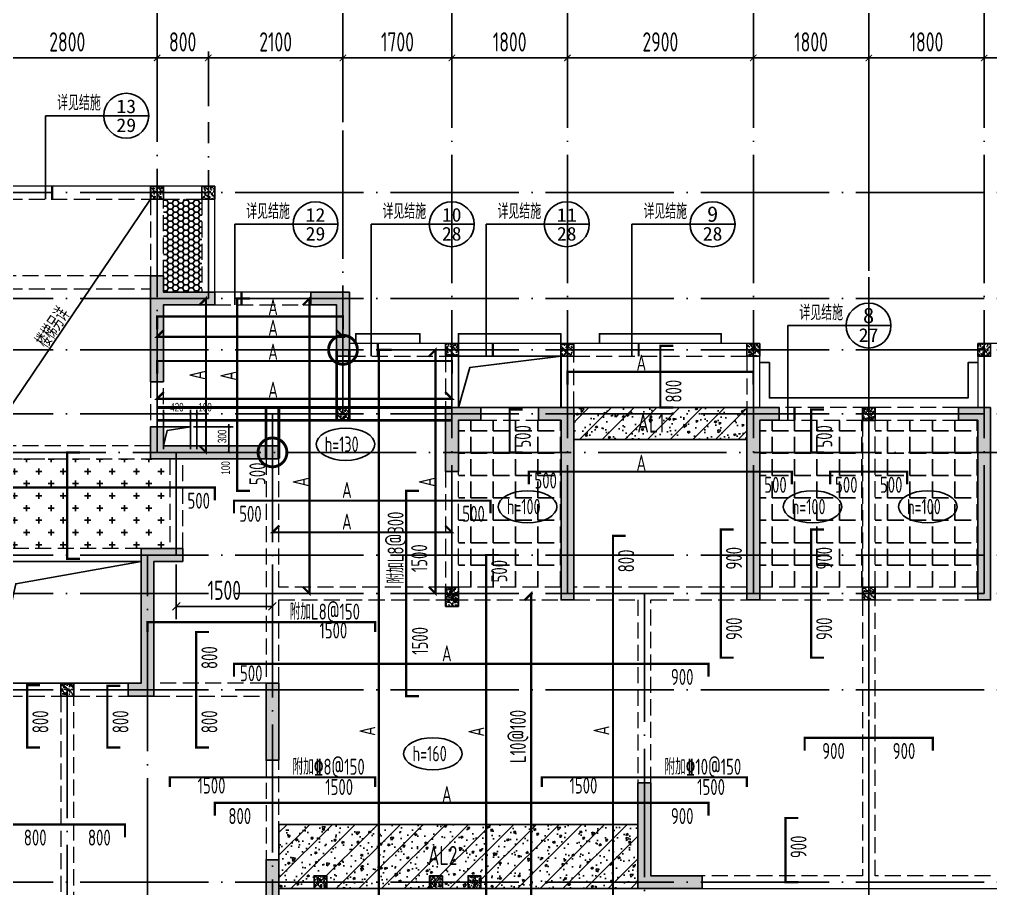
# Model space of a CAD drawing. Extents: x -1058961 to 23600, y -449123 to 2751847.
# Drawn here: x -319653 to -304506, y -116330 to -102780 of the extents above; entities that cross this region are included whole.
import ezdxf
from ezdxf.enums import TextEntityAlignment as Align

# ---------------------------------------------------------------- set-up
doc = ezdxf.new("R2010")
doc.units = 0
doc.header["$LTSCALE"] = 1000
for name, pattern in [('CENTER', [8, 5, -1, 1, -1]), ('DASH', [0.35, 0.25, -0.1]), ('DOTE', [2.42, 2, -0.2, 0.02, -0.2])]:
    doc.linetypes.add(name, pattern=pattern)
doc.layers.get('0').update_dxf_attribs({"linetype": 'CONTINUOUS'})
doc.layers.get('DEFPOINTS').update_dxf_attribs({"linetype": 'CONTINUOUS'})
doc.layers.add('+公共字体', color=7, linetype='CONTINUOUS', lineweight=20)
for name, color, linetype in [('A-AXIS', 1, 'CONTINUOUS'), ('A-DOTE', 10, 'DOTE'), ('BEAM', 4, 'DASH'), ('DIM_IDEN', 67, 'CONTINUOUS'), ('PUB_TEXT', 2, 'CONTINUOUS'), ('ROOF', 183, 'CONTINUOUS'), ('S-B板填充', 251, 'CONTINUOUS'), ('S-B板标注', 3, 'CONTINUOUS'), ('S-B板配筋', 6, 'CONTINUOUS'), ('S-B板配筋号', 7, 'CONTINUOUS'), ('S-C承台编号', 6, 'CONTINUOUS'), ('S-D洞口', 4, 'CONTINUOUS'), ('S-D洞口标注', 3, 'CONTINUOUS'), ('S-L主梁线', 4, 'DASH'), ('S-Q墙填充', 252, 'CONTINUOUS'), ('S-Q墙实线', 6, 'CONTINUOUS'), ('S-Q墙标注', 3, 'CONTINUOUS'), ('S-Y一般标注', 3, 'CONTINUOUS'), ('S-板正筋', 2, 'CONTINUOUS'), ('S-构造柱', 212, 'CONTINUOUS'), ('TEXT', 2, 'CONTINUOUS'), ('THIN', 7, 'CONTINUOUS'), ('水平筋标注', 7, 'CONTINUOUS'), ('看线', 251, 'CONTINUOUS')]:
    doc.layers.add(name, color=color, linetype=linetype)
doc.layers.add('配箍校核', color=34, linetype='CONTINUOUS', plot=False)
doc.styles.add('_TCH_AXIS', font='COMPLEX', dxfattribs={"bigfont": 'GBCBIG'})
doc.styles.add('_TCH_LABEL', font='simhei.ttf')
doc.styles.add('TSSD_DIMENSION', font='Tssdeng.shx', dxfattribs={"width": 0.7, "bigfont": 'tssdchn.shx'})
doc.styles.add('TSSD_REIN', font='tssdeng.shx', dxfattribs={"width": 0.7, "height": 300, "bigfont": 'tssdchn.shx'})
doc.styles.add('结构文字', font='zstxt.shx', dxfattribs={"width": 0.7, "bigfont": 'zshz.shx'})
doc.dimstyles.new('STRUCK', dxfattribs={"dimtxt": 400, "dimasz": 121, "dimexe": 200, "dimexo": 150, "dimgap": 115, "dimtad": 1, "dimdec": 0, "dimdsep": 46, "dimtxsty": '结构文字', "dimblk": 'ARCHTICK', "dimcen": 400, "dimclrd": 3, "dimclre": 3, "dimclrt": 7, "dimadec": 0, "dimazin": 0, "dimtfac": 1, "dimtdec": 0, "dimtix": 1, "dimtmove": 2, "dimatfit": 3, "dimldrblk": '_DIMX', "dimfxl": 0, "dimtolj": 1, "dimtzin": 0, "dimarcsym": 0})
doc.dimstyles.new('STRUCK30', dxfattribs={"dimscale": 0.33333, "dimtxt": 400, "dimasz": 121, "dimexe": 200, "dimexo": 150, "dimgap": 115, "dimtad": 1, "dimdec": 0, "dimdsep": 46, "dimtxsty": '结构文字', "dimblk": 'ARCHTICK', "dimcen": 400, "dimclrd": 3, "dimclre": 3, "dimclrt": 7, "dimadec": 0, "dimazin": 0, "dimtfac": 1, "dimtdec": 0, "dimtix": 1, "dimtmove": 2, "dimatfit": 3, "dimldrblk": '_DIMX', "dimfxl": 0, "dimtolj": 1, "dimtzin": 0, "dimarcsym": 0})
doc.dimstyles.new('TSSD_100_100', dxfattribs={"dimtxt": 300, "dimasz": 100, "dimexe": 100, "dimexo": 250, "dimgap": 100, "dimtad": 1, "dimdec": 0, "dimzin": 0, "dimdsep": 46, "dimtxsty": 'TSSD_DIMENSION', "dimblk": 'ARCHTICK', "dimcen": 0, "dimdle": 100, "dimclrt": 7, "dimadec": 0, "dimazin": 0, "dimtfac": 1, "dimtdec": 0, "dimtix": 1, "dimtmove": 2, "dimatfit": 3, "dimldrblk": 'ARCHTICK', "dimfxl": 0, "dimtolj": 1, "dimtzin": 0, "dimarcsym": 0})

# ---------------------------------------------------------------- blocks, each defined once
blk = doc.blocks.new('_ArchTick')
at = {"color": 0, "linetype": 'ByBlock', "const_width": 0.15}
blk.add_lwpolyline([(-0.5, -0.5), (0.5, 0.5)], dxfattribs=at)
blk = doc.blocks.new('*D1067')
at = {"layer": 'DEFPOINTS', "color": 0}
for p in [(18500, 19250), (15700, 18250), (18500, 18250)]:
    blk.add_point(p, dxfattribs=at)
at = {"layer": 'S-Y一般标注', "color": 0, "lineweight": -2}
for p, q in [((15600, 19250), (18600, 19250)), ((15700, 18500), (15700, 19350)), ((18500, 18500), (18500, 19350))]:
    blk.add_line(p, q, dxfattribs=at)
at = {"layer": 'S-Y一般标注', "color": 0, "lineweight": -2, "xscale": 100, "yscale": 100, "zscale": 100, "rotation": 180}
blk.add_blockref('_ArchTick', (15700, 19250), dxfattribs=at)
at = {"layer": 'S-Y一般标注', "color": 0, "lineweight": -2, "xscale": 100, "yscale": 100, "zscale": 100}
blk.add_blockref('_ArchTick', (18500, 19250), dxfattribs=at)
at = {"layer": 'S-Y一般标注', "color": 7, "insert": (17100, 19500), "char_height": 300, "attachment_point": 5, "style": 'TSSD_DIMENSION'}
blk.add_mtext('\\A1;2800', dxfattribs=at)
blk = doc.blocks.new('*D1068')
at = {"layer": 'DEFPOINTS', "color": 0}
for p in [(19300, 19250), (18500, 18250), (19300, 18250)]:
    blk.add_point(p, dxfattribs=at)
at = {"layer": 'S-Y一般标注', "color": 0, "lineweight": -2}
for p, q in [((18400, 19250), (19400, 19250)), ((18500, 18500), (18500, 19350)), ((19300, 18500), (19300, 19350))]:
    blk.add_line(p, q, dxfattribs=at)
at = {"layer": 'S-Y一般标注', "color": 0, "lineweight": -2, "xscale": 100, "yscale": 100, "zscale": 100, "rotation": 180}
blk.add_blockref('_ArchTick', (18500, 19250), dxfattribs=at)
at = {"layer": 'S-Y一般标注', "color": 0, "lineweight": -2, "xscale": 100, "yscale": 100, "zscale": 100}
blk.add_blockref('_ArchTick', (19300, 19250), dxfattribs=at)
at = {"layer": 'S-Y一般标注', "color": 7, "insert": (18900, 19500), "char_height": 300, "attachment_point": 5, "style": 'TSSD_DIMENSION'}
blk.add_mtext('\\A1;800', dxfattribs=at)
blk = doc.blocks.new('*D1069')
at = {"layer": 'DEFPOINTS', "color": 0}
for p in [(23100, 19250), (21400, 18250), (23100, 18250)]:
    blk.add_point(p, dxfattribs=at)
at = {"layer": 'S-Y一般标注', "color": 0, "lineweight": -2}
for p, q in [((21300, 19250), (23200, 19250)), ((21400, 18500), (21400, 19350)), ((23100, 18500), (23100, 19350))]:
    blk.add_line(p, q, dxfattribs=at)
at = {"layer": 'S-Y一般标注', "color": 0, "lineweight": -2, "xscale": 100, "yscale": 100, "zscale": 100, "rotation": 180}
blk.add_blockref('_ArchTick', (21400, 19250), dxfattribs=at)
at = {"layer": 'S-Y一般标注', "color": 0, "lineweight": -2, "xscale": 100, "yscale": 100, "zscale": 100}
blk.add_blockref('_ArchTick', (23100, 19250), dxfattribs=at)
at = {"layer": 'S-Y一般标注', "color": 7, "insert": (22250, 19500), "char_height": 300, "attachment_point": 5, "style": 'TSSD_DIMENSION'}
blk.add_mtext('\\A1;1700', dxfattribs=at)
blk = doc.blocks.new('*D1070')
at = {"layer": 'DEFPOINTS', "color": 0}
for p in [(24900, 19250), (23100, 18250), (24900, 18250)]:
    blk.add_point(p, dxfattribs=at)
at = {"layer": 'S-Y一般标注', "color": 0, "lineweight": -2}
for p, q in [((23000, 19250), (25000, 19250)), ((23100, 18500), (23100, 19350)), ((24900, 18500), (24900, 19350))]:
    blk.add_line(p, q, dxfattribs=at)
at = {"layer": 'S-Y一般标注', "color": 0, "lineweight": -2, "xscale": 100, "yscale": 100, "zscale": 100, "rotation": 180}
blk.add_blockref('_ArchTick', (23100, 19250), dxfattribs=at)
at = {"layer": 'S-Y一般标注', "color": 0, "lineweight": -2, "xscale": 100, "yscale": 100, "zscale": 100}
blk.add_blockref('_ArchTick', (24900, 19250), dxfattribs=at)
at = {"layer": 'S-Y一般标注', "color": 7, "insert": (24000, 19500), "char_height": 300, "attachment_point": 5, "style": 'TSSD_DIMENSION'}
blk.add_mtext('\\A1;1800', dxfattribs=at)
blk = doc.blocks.new('*D1071')
at = {"layer": 'DEFPOINTS', "color": 0}
for p in [(27800, 19250), (24900, 18250), (27800, 18250)]:
    blk.add_point(p, dxfattribs=at)
at = {"layer": 'S-Y一般标注', "color": 0, "lineweight": -2}
for p, q in [((24800, 19250), (27900, 19250)), ((24900, 18500), (24900, 19350)), ((27800, 18500), (27800, 19350))]:
    blk.add_line(p, q, dxfattribs=at)
at = {"layer": 'S-Y一般标注', "color": 0, "lineweight": -2, "xscale": 100, "yscale": 100, "zscale": 100, "rotation": 180}
blk.add_blockref('_ArchTick', (24900, 19250), dxfattribs=at)
at = {"layer": 'S-Y一般标注', "color": 0, "lineweight": -2, "xscale": 100, "yscale": 100, "zscale": 100}
blk.add_blockref('_ArchTick', (27800, 19250), dxfattribs=at)
at = {"layer": 'S-Y一般标注', "color": 7, "insert": (26350, 19500), "char_height": 300, "attachment_point": 5, "style": 'TSSD_DIMENSION'}
blk.add_mtext('\\A1;2900', dxfattribs=at)
blk = doc.blocks.new('*D1072')
at = {"layer": 'DEFPOINTS', "color": 0}
for p in [(29600, 19250), (27800, 18250), (29600, 18250)]:
    blk.add_point(p, dxfattribs=at)
at = {"layer": 'S-Y一般标注', "color": 0, "lineweight": -2}
for p, q in [((27700, 19250), (29700, 19250)), ((27800, 18500), (27800, 19350)), ((29600, 18500), (29600, 19350))]:
    blk.add_line(p, q, dxfattribs=at)
at = {"layer": 'S-Y一般标注', "color": 0, "lineweight": -2, "xscale": 100, "yscale": 100, "zscale": 100, "rotation": 180}
blk.add_blockref('_ArchTick', (27800, 19250), dxfattribs=at)
at = {"layer": 'S-Y一般标注', "color": 0, "lineweight": -2, "xscale": 100, "yscale": 100, "zscale": 100}
blk.add_blockref('_ArchTick', (29600, 19250), dxfattribs=at)
at = {"layer": 'S-Y一般标注', "color": 7, "insert": (28700, 19500), "char_height": 300, "attachment_point": 5, "style": 'TSSD_DIMENSION'}
blk.add_mtext('\\A1;1800', dxfattribs=at)
blk = doc.blocks.new('*D1073')
at = {"layer": 'DEFPOINTS', "color": 0}
for p in [(31400, 19250), (29600, 18250), (31400, 18250)]:
    blk.add_point(p, dxfattribs=at)
at = {"layer": 'S-Y一般标注', "color": 0, "lineweight": -2}
for p, q in [((29500, 19250), (31500, 19250)), ((29600, 18500), (29600, 19350)), ((31400, 18500), (31400, 19350))]:
    blk.add_line(p, q, dxfattribs=at)
at = {"layer": 'S-Y一般标注', "color": 0, "lineweight": -2, "xscale": 100, "yscale": 100, "zscale": 100, "rotation": 180}
blk.add_blockref('_ArchTick', (29600, 19250), dxfattribs=at)
at = {"layer": 'S-Y一般标注', "color": 0, "lineweight": -2, "xscale": 100, "yscale": 100, "zscale": 100}
blk.add_blockref('_ArchTick', (31400, 19250), dxfattribs=at)
at = {"layer": 'S-Y一般标注', "color": 7, "insert": (30500, 19500), "char_height": 300, "attachment_point": 5, "style": 'TSSD_DIMENSION'}
blk.add_mtext('\\A1;1800', dxfattribs=at)
blk = doc.blocks.new('*D1074')
at = {"layer": 'DEFPOINTS', "color": 0}
for p in [(34300, 19250), (31400, 18250), (34300, 18250)]:
    blk.add_point(p, dxfattribs=at)
at = {"layer": 'S-Y一般标注', "color": 0, "lineweight": -2}
for p, q in [((31300, 19250), (34400, 19250)), ((31400, 18500), (31400, 19350)), ((34300, 18500), (34300, 19350))]:
    blk.add_line(p, q, dxfattribs=at)
at = {"layer": 'S-Y一般标注', "color": 0, "lineweight": -2, "xscale": 100, "yscale": 100, "zscale": 100, "rotation": 180}
blk.add_blockref('_ArchTick', (31400, 19250), dxfattribs=at)
at = {"layer": 'S-Y一般标注', "color": 0, "lineweight": -2, "xscale": 100, "yscale": 100, "zscale": 100}
blk.add_blockref('_ArchTick', (34300, 19250), dxfattribs=at)
at = {"layer": 'S-Y一般标注', "color": 7, "insert": (32850, 19500), "char_height": 300, "attachment_point": 5, "style": 'TSSD_DIMENSION'}
blk.add_mtext('\\A1;2900', dxfattribs=at)
blk = doc.blocks.new('*D1096')
at = {"layer": 'DEFPOINTS', "color": 0}
for p in [(21400, 19250), (19300, 18250), (21400, 18250)]:
    blk.add_point(p, dxfattribs=at)
at = {"layer": 'S-Y一般标注', "color": 0, "lineweight": -2}
for p, q in [((19200, 19250), (21500, 19250)), ((19300, 18500), (19300, 19350)), ((21400, 18500), (21400, 19350))]:
    blk.add_line(p, q, dxfattribs=at)
at = {"layer": 'S-Y一般标注', "color": 0, "lineweight": -2, "xscale": 100, "yscale": 100, "zscale": 100, "rotation": 180}
blk.add_blockref('_ArchTick', (19300, 19250), dxfattribs=at)
at = {"layer": 'S-Y一般标注', "color": 0, "lineweight": -2, "xscale": 100, "yscale": 100, "zscale": 100}
blk.add_blockref('_ArchTick', (21400, 19250), dxfattribs=at)
at = {"layer": 'S-Y一般标注', "color": 7, "insert": (20350, 19500), "char_height": 300, "attachment_point": 5, "style": 'TSSD_DIMENSION'}
blk.add_mtext('\\A1;2100', dxfattribs=at)
blk = doc.blocks.new('20210729.03501652')
at = {"layer": '看线', "color": 202, "ltscale": 0.5}
for points in [[(17500, 10900), (17500, 11050), (16500, 11050), (16500, 10900)], [(19700, 10900), (19700, 11050), (18100, 11050), (18100, 10900)], [(22200, 10900), (22200, 11050), (20300, 11050), (20300, 10900)], [(22800, 10600), (22950, 10600), (22950, 10050), (24500, 10050)], [(26200, 10600), (26050, 10600), (26050, 10050), (24500, 10050)]]:
    blk.add_lwpolyline(points, dxfattribs=at)
blk = doc.blocks.new('*D2821')
at = {"layer": 'DEFPOINTS', "color": 0}
for p in [(-316986, -109130), (-316386, -109130), (-316986, -109430)]:
    blk.add_point(p, dxfattribs=at)
at = {"layer": 'S-D洞口标注', "color": 3, "lineweight": -2}
for p, q in [((-316936, -109130), (-316320, -109130)), ((-316386, -109130), (-316386, -109090)), ((-316386, -109430), (-316386, -109130)), ((-316936, -109430), (-316320, -109430)), ((-316386, -109430), (-316386, -109470))]:
    blk.add_line(p, q, dxfattribs=at)
at = {"layer": 'S-D洞口标注', "color": 3, "lineweight": -2, "xscale": 40.33293, "yscale": 40.33293, "zscale": 40.33293}
for p, rotation in [((-316386, -109130), 270), ((-316386, -109430), 90)]:
    blk.add_blockref('_ArchTick', p, dxfattribs=dict(at, rotation=rotation))
at = {"layer": 'S-D洞口标注', "color": 7, "insert": (-316491, -109280), "char_height": 133.3, "attachment_point": 5, "rotation": 90, "style": '结构文字'}
blk.add_mtext('\\A1;300', dxfattribs=at)
blk = doc.blocks.new('_DIMX')
blk.add_line((-150, 0), (150, 0))
at = {"const_width": 50}
blk.add_lwpolyline([(-70, -70), (70, 70)], dxfattribs=at)
blk = doc.blocks.new('*D2822')
at = {"layer": 'DEFPOINTS', "color": 0}
for p in [(-316986, -108931), (-317406, -109531), (-316986, -109530)]:
    blk.add_point(p, dxfattribs=at)
at = {"layer": 'S-D洞口标注', "color": 3, "lineweight": -2}
for p, q in [((-317406, -109481), (-317406, -108864)), ((-316986, -109480), (-316986, -108864)), ((-317406, -108931), (-316986, -108931))]:
    blk.add_line(p, q, dxfattribs=at)
at = {"layer": 'S-D洞口标注', "color": 3, "lineweight": -2, "xscale": 40.33293, "yscale": 40.33293, "zscale": 40.33293, "rotation": 180}
blk.add_blockref('_ArchTick', (-317406, -108931), dxfattribs=at)
at = {"layer": 'S-D洞口标注', "color": 3, "lineweight": -2, "xscale": 40.33293, "yscale": 40.33293, "zscale": 40.33293}
blk.add_blockref('_ArchTick', (-316986, -108931), dxfattribs=at)
at = {"layer": 'S-D洞口标注', "color": 7, "insert": (-317196, -108826), "char_height": 133.3, "attachment_point": 5, "style": '结构文字'}
blk.add_mtext('\\A1;420', dxfattribs=at)
blk = doc.blocks.new('*D2823')
at = {"layer": 'DEFPOINTS', "color": 0}
for p in [(-316886, -108931), (-316986, -109530), (-316886, -109530)]:
    blk.add_point(p, dxfattribs=at)
at = {"layer": 'S-D洞口标注', "color": 3, "lineweight": -2}
for p, q in [((-316986, -109480), (-316986, -108864)), ((-316886, -109480), (-316886, -108864)), ((-316986, -108931), (-316886, -108931))]:
    blk.add_line(p, q, dxfattribs=at)
at = {"layer": 'S-D洞口标注', "color": 3, "lineweight": -2, "xscale": 40.33293, "yscale": 40.33293, "zscale": 40.33293, "rotation": 180}
blk.add_blockref('_ArchTick', (-316986, -108931), dxfattribs=at)
at = {"layer": 'S-D洞口标注', "color": 3, "lineweight": -2, "xscale": 40.33293, "yscale": 40.33293, "zscale": 40.33293}
blk.add_blockref('_ArchTick', (-316886, -108931), dxfattribs=at)
at = {"layer": 'S-D洞口标注', "color": 7, "insert": (-316757, -108826), "char_height": 133.3, "attachment_point": 5, "style": '结构文字'}
blk.add_mtext('\\A1;100', dxfattribs=at)
blk = doc.blocks.new('*D2824')
at = {"layer": 'DEFPOINTS', "color": 0}
for p in [(-316986, -109430), (-316386, -109430), (-316986, -109530)]:
    blk.add_point(p, dxfattribs=at)
at = {"layer": 'S-D洞口标注', "color": 3, "lineweight": -2}
for p, q in [((-316936, -109430), (-316320, -109430)), ((-316386, -109530), (-316386, -109430)), ((-316936, -109530), (-316320, -109530))]:
    blk.add_line(p, q, dxfattribs=at)
at = {"layer": 'S-D洞口标注', "color": 3, "lineweight": -2, "xscale": 40.33293, "yscale": 40.33293, "zscale": 40.33293}
for p, rotation in [((-316386, -109430), 90), ((-316386, -109530), 270)]:
    blk.add_blockref('_ArchTick', p, dxfattribs=dict(at, rotation=rotation))
at = {"layer": 'S-D洞口标注', "color": 7, "insert": (-316436, -109772), "char_height": 133.3, "attachment_point": 5, "rotation": 90, "style": '结构文字'}
blk.add_mtext('\\A1;100', dxfattribs=at)
blk = doc.blocks.new('20210803.22403995')
at = {"layer": '+公共字体', "color": 2, "const_width": 45}
for points in [[(-847438, -168387, 1), (-847438, -167937, 1), (-847438, -168387, -1)], [(-848538, -169986, 1), (-848538, -169536, 1), (-848538, -169986, -1)]]:
    blk.add_lwpolyline(points, format="xyb", dxfattribs=at)
blk = doc.blocks.new('20210807.15312791')
at = {"layer": 'S-Q墙填充'}
h = blk.add_hatch(color=252, dxfattribs=at)
h.dxf.hatch_style = 1
h.paths.add_polyline_path([(74816, 67840), (74816, 66540), (75016, 66540), (75016, 67740), (75815, 67740), (75815, 67940), (75016, 67940), (75016, 68190), (74816, 68190)])
h = blk.add_hatch(color=252, dxfattribs=at)
h.dxf.hatch_style = 1
h.paths.add_polyline_path([(77916, 67940), (77316, 67940), (77316, 67740), (77716, 67740), (77716, 66940), (77916, 66940)])
h = blk.add_hatch(color=252, dxfattribs=at)
h.dxf.hatch_style = 1
h.paths.add_polyline_path([(79416, 66140), (79416, 65140), (79616, 65140), (79616, 65940), (79966, 65940), (79966, 66140)])
h = blk.add_hatch(color=252, dxfattribs=at)
h.dxf.hatch_style = 1
h.paths.add_polyline_path([(81416, 66140), (80866, 66140), (80866, 65940), (81216, 65940), (81216, 63140), (81416, 63140)])
h = blk.add_hatch(color=252, dxfattribs=at)
h.dxf.hatch_style = 1
h.paths.add_polyline_path([(84116, 66140), (84116, 63140), (84316, 63140), (84316, 65940), (84616, 65940), (84616, 66140)])
h = blk.add_hatch(color=252, dxfattribs=at)
h.dxf.hatch_style = 1
h.paths.add_polyline_path([(87916, 66140), (87416, 66140), (87416, 65940), (87716, 65940), (87716, 63140), (87916, 63140)])
h = blk.add_hatch(color=252, dxfattribs=at)
h.dxf.hatch_style = 1
h.paths.add_polyline_path([(75016, 65540), (75016, 65840), (74816, 65840), (74816, 65340), (75216, 65340), (76816, 65340), (76816, 65540), (75216, 65540)])
h = blk.add_hatch(color=252, dxfattribs=at)
h.dxf.hatch_style = 1
h.paths.add_polyline_path([(74866, 61640), (74866, 63740), (75316, 63740), (75316, 63940), (74666, 63940), (74666, 61840), (74466, 61840), (74466, 61640)])
h = blk.add_hatch(color=252, dxfattribs=at)
h.dxf.hatch_style = 1
h.paths.add_polyline_path([(76816, 60640), (76816, 61840), (76616, 61840), (76616, 60640)])
h = blk.add_hatch(color=252, dxfattribs=at)
h.dxf.hatch_style = 1
h.paths.add_polyline_path([(82416, 58640), (83316, 58640), (83416, 58640), (83416, 58840), (83316, 58840), (82616, 58840), (82616, 60290), (82416, 60290)])
h = blk.add_hatch(color=252, dxfattribs=at)
h.dxf.hatch_style = 1
h.paths.add_polyline_path([(76816, 57440), (76066, 57440), (76066, 57640), (76616, 57640), (76616, 58740), (76616, 59090), (76816, 59090), (76816, 58740)])
at = {"layer": 'S-D洞口', "color": 5}
for points in [[(79616, 66140), (81216, 66140), (81216, 66940), (79616, 66940), (79616, 66140), (79793, 66762), (81216, 66940)], [(72366, 61840), (74666, 61840), (74666, 63740), (72366, 63740), (72366, 61840), (72712, 63393), (74666, 63740)]]:
    blk.add_lwpolyline(points, dxfattribs=at)
at = {"layer": 'S-L主梁线', "linetype": 'ByBlock', "lineweight": 18}
for p, q in [((74915, 69590), (72116, 69590)), ((75816, 69590), (74915, 69590)), ((75815, 67940), (75816, 69590)), ((77316, 67940), (75815, 67940)), ((79516, 67140), (77916, 67140)), ((81316, 67140), (79516, 67140)), ((84316, 67140), (81316, 67140)), ((84316, 66140), (84316, 67140)), ((87716, 67140), (87716, 66140)), ((90716, 67140), (87716, 67140)), ((79616, 66940), (81216, 66940)), ((79616, 66140), (79616, 66940)), ((81216, 66940), (81216, 66140)), ((80866, 66140), (79966, 66140)), ((72366, 63740), (74666, 63740)), ((73516, 61840), (72566, 61840)), ((74466, 61840), (73516, 61840)), ((83416, 58640), (86016, 58640)), ((86016, 58640), (88616, 58640))]:
    blk.add_line(p, q, dxfattribs=at)
at = {"layer": 'S-L主梁线', "linetype": 'DASH', "lineweight": 18}
for p, q in [((72216, 69390), (74815, 69390)), ((74815, 69390), (74816, 68190)), ((75015, 69390), (75616, 69390)), ((75016, 68190), (75015, 69390)), ((75616, 69390), (75615, 67940)), ((74816, 68190), (72216, 68190)), ((72216, 67990), (74816, 67990)), ((75815, 67740), (77316, 67740)), ((77916, 66940), (79416, 66940)), ((79416, 66940), (79416, 66140)), ((81416, 66940), (84116, 66940)), ((81416, 66140), (81416, 66940)), ((84116, 66940), (84116, 66140)), ((74816, 66540), (74816, 65840)), ((75016, 65840), (75016, 66540)), ((86016, 66140), (84616, 66140)), ((87416, 66140), (86016, 66140)), ((79966, 65940), (80866, 65940)), ((84616, 65940), (85916, 65940)), ((85916, 65940), (85916, 63340)), ((86116, 65940), (87416, 65940)), ((86116, 63340), (86116, 65940)), ((74816, 65540), (72216, 65540)), ((72216, 65340), (74816, 65340)), ((75116, 65340), (75116, 63940)), ((75316, 63940), (75316, 65340)), ((76616, 65340), (76616, 63240)), ((76816, 63340), (76816, 65340)), ((79416, 65140), (79416, 63340)), ((79616, 63340), (79616, 65140)), ((74666, 63940), (72366, 63940)), ((79416, 63340), (76816, 63340)), ((81216, 63340), (79616, 63340)), ((82516, 63340), (81416, 63340)), ((84116, 63340), (82516, 63340)), ((85916, 63340), (84316, 63340)), ((87716, 63340), (86116, 63340)), ((76616, 63240), (76616, 61840)), ((76816, 63140), (79516, 63140)), ((76816, 61840), (76816, 63140)), ((79516, 63140), (81216, 63140)), ((81416, 63140), (82416, 63140)), ((82416, 63140), (82416, 60290)), ((82616, 63140), (84116, 63140)), ((82616, 60290), (82616, 63140)), ((84316, 63140), (85916, 63140)), ((85916, 63140), (85916, 58840)), ((86116, 58840), (86116, 63140)), ((86116, 63140), (87716, 63140)), ((76616, 61840), (74866, 61840)), ((72566, 61640), (73416, 61640)), ((73416, 61640), (73416, 57640)), ((73616, 57640), (73616, 61640)), ((73616, 61640), (74466, 61640)), ((74866, 61640), (76616, 61640)), ((76616, 60640), (76616, 59090)), ((76816, 59090), (76816, 60640)), ((85916, 58840), (83416, 58840)), ((88616, 58840), (86116, 58840))]:
    blk.add_line(p, q, dxfattribs=at)
at = {"layer": 'S-Q墙实线'}
for points in [[(74816, 67840), (74816, 66540), (75016, 66540), (75016, 67740), (75815, 67740), (75815, 67940), (75016, 67940), (75016, 68190), (74816, 68190)], [(77916, 67940), (77316, 67940), (77316, 67740), (77716, 67740), (77716, 66940), (77916, 66940)], [(79416, 66140), (79416, 65140), (79616, 65140), (79616, 65940), (79966, 65940), (79966, 66140)], [(81416, 66140), (80866, 66140), (80866, 65940), (81216, 65940), (81216, 63140), (81416, 63140)], [(84116, 66140), (84116, 63140), (84316, 63140), (84316, 65940), (84616, 65940), (84616, 66140)], [(87916, 66140), (87416, 66140), (87416, 65940), (87716, 65940), (87716, 63140), (87916, 63140)], [(75016, 65540), (75016, 65840), (74816, 65840), (74816, 65340), (75216, 65340), (76816, 65340), (76816, 65540), (75216, 65540)], [(74866, 61640), (74866, 63740), (75316, 63740), (75316, 63940), (74666, 63940), (74666, 61840), (74466, 61840), (74466, 61640)], [(76816, 60640), (76816, 61840), (76616, 61840), (76616, 60640)], [(82416, 58640), (83316, 58640), (83416, 58640), (83416, 58840), (83316, 58840), (82616, 58840), (82616, 60290), (82416, 60290)], [(76816, 57440), (76066, 57440), (76066, 57640), (76616, 57640), (76616, 58740), (76616, 59090), (76816, 59090), (76816, 58740)]]:
    blk.add_lwpolyline(points, close=True, dxfattribs=at)
blk = doc.blocks.new('20210730.02141516')
at = {"layer": 'S-构造柱'}
h = blk.add_hatch(dxfattribs=at)
h.set_pattern_fill('ARMORED', color=256, scale=15, angle=-90, style=0)
h.set_pattern_definition([(320, (-154189.41, 3278673.45), (-9.4128202, -107.5890274), [11.25, -123.75]), (265, (-154189.41, 3278673.45), (112.82882, 20.8127), [9, -99]), (10.4514, (-154190.19, 3278664.49), (103.4159313, -86.7764073), [9.5610285, -105.1713168]), (316.1842, (-154159.41, 3278673.45), (-24.827852, -160.0861573), [16.875, -185.625]), (6.6356, (-154161.48, 3278660.11), (146.117681, -140.199406), [14.341543, -157.75695]), (261.1842, (-154159.41, 3278673.45), (146.11779, -140.199292), [13.5, -148.5]), (291, (-154166.91, 3278658.45), (-60.3928336, -89.5360578), [11.25, -123.75]), (236, (-154166.91, 3278658.45), (108.7725068, -36.4972998), [9, -99]), (341.4514, (-154171.94, 3278650.99), (48.3795745, -126.0333943), [9.5610285, -105.1713168]), (307.5, (-154189.41, 3278673.454), (49.93407807, -1.8239783), [0, -97.8, 0, -100.5, 0, -99.375]), (277.5, (-154189.41, 3278673.454), (59.1617568, -39.4604306), [0, -57.3, 0, -95.55, 0, -37.875]), (237.5, (-154189.41, 3278706.904), (-3.38323076, -80.07336543), [0, -37.5, 0, -117, 0, -155.25]), (227.5, (-154189.41, 3278721.904), (15.0157473, -87.4779254), [0, -48.75, 0, -77.7, 0, -110.25]), (315, (-154189.41, 3278673.454), (53.0330086, 53.0330086), [])])
h.paths.add_polyline_path([(200, 200), (200, 0), (0, 0), (0, 200)])
blk.add_lwpolyline([(200, 200), (200, 0), (0, 0), (0, 200)], close=True, dxfattribs=at)
blk = doc.blocks.new('20210809.18285270')
at = {"layer": 'ROOF', "rotation": 359.9999999538236}
for p in [(13900, 12550), (14700, 12550)]:
    blk.add_blockref('20210730.02141516', p, dxfattribs=at)
at = {"layer": 'ROOF'}
for p in [(18500, 10100), (20300, 10100), (23200, 10100), (16800, 9100), (25000, 9100), (18500, 6200), (25000, 6300), (12500, 4800), (16450, 1800), (18250, 1800), (18850, 1800)]:
    blk.add_blockref('20210730.02141516', p, dxfattribs=at)
at = {"layer": 'ROOF', "xscale": -1, "rotation": 4.61764226855621e-08}
for p in [(27000, 10100), (18700, 6300)]:
    blk.add_blockref('20210730.02141516', p, dxfattribs=at)
blk = doc.blocks.new('*D2720')
at = {"layer": 'DEFPOINTS', "color": 0}
for p in [(-200559, -4859), (-199059, -4859), (-199059, -5659)]:
    blk.add_point(p, dxfattribs=at)
at = {"layer": 'S-Q墙标注', "color": 3, "lineweight": -2}
for p, q in [((-200559, -5009), (-200559, -5859)), ((-199059, -5009), (-199059, -5859)), ((-200559, -5659), (-199059, -5659))]:
    blk.add_line(p, q, dxfattribs=at)
at = {"layer": 'S-Q墙标注', "color": 3, "lineweight": -2, "xscale": 121, "yscale": 121, "zscale": 121, "rotation": 180}
blk.add_blockref('_ArchTick', (-200559, -5659), dxfattribs=at)
at = {"layer": 'S-Q墙标注', "color": 3, "lineweight": -2, "xscale": 121, "yscale": 121, "zscale": 121}
blk.add_blockref('_ArchTick', (-199059, -5659), dxfattribs=at)
at = {"layer": 'S-Q墙标注', "color": 7, "insert": (-199809, -5409), "char_height": 300, "attachment_point": 5, "style": 'TSSD_REIN'}
blk.add_mtext('\\A1;1500', dxfattribs=at)
blk = doc.blocks.new('20210811.10050802')
at = {"layer": 'DIM_IDEN'}
for p, q in [((12508, 15853), (13417, 15853)), ((12508, 14555), (12508, 15853)), ((14117, 15853), (13417, 15853)), ((15459, 14161), (16368, 14161)), ((15459, 12905), (15459, 14161)), ((17068, 14161), (16368, 14161)), ((17584, 14161), (18493, 14161)), ((17584, 12105), (17584, 14161)), ((19193, 14161), (18493, 14161)), ((19378, 14161), (20287, 14161)), ((19378, 12105), (19378, 14161)), ((20987, 14161), (20287, 14161)), ((21653, 14161), (22562, 14161)), ((21653, 12105), (21653, 14161)), ((23262, 14161), (22562, 14161)), ((24085, 12581), (24994, 12581)), ((24085, 11105), (24085, 12581)), ((25694, 12581), (24994, 12581))]:
    blk.add_line(p, q, dxfattribs=at)
at = {"layer": 'DIM_IDEN', "const_width": 35}
for points in [[(12613, 14555), (12613, 14755)], [(15564, 12905), (15564, 13105)], [(17689, 12105), (17689, 12305)], [(19483, 12105), (19483, 12305)], [(21758, 12105), (21758, 12305)], [(24190, 11105), (24190, 11305)]]:
    blk.add_lwpolyline(points, dxfattribs=at)
at = {"layer": 'DIM_IDEN'}
for centre in [(13767, 15853), (16718, 14161), (18843, 14161), (20637, 14161), (22912, 14161), (25344, 12581)]:
    blk.add_circle(centre, 350, dxfattribs=at)
at = {"layer": 'PUB_TEXT', "style": '_TCH_AXIS'}
for p in [(12688, 15936), (15638, 14245), (17763, 14245), (19557, 14245), (21833, 14245), (24265, 12665)]:
    blk.add_text('详见结施', height=236.3, dxfattribs=at).set_placement(p)
at = {"layer": 'PUB_TEXT', "style": '_TCH_LABEL'}
for s, height, width, p, p2 in [('13', 212.7, 1.00565, (13613, 15894), (13921, 15894)), ('29', 212.7, 1.00565, (13613, 15600), (13921, 15600)), ('12', 211.6, 1.022989, (16562, 14202), (16873, 14202)), ('10', 213.8, 0.988889, (18691, 14202), (18995, 14202)), ('11', 210.8, 1.034884, (20480, 14202), (20794, 14202)), ('9', 242, 1.011364, (22824, 14200), (23000, 14200)), ('29', 212.7, 1.00565, (16564, 13908), (16872, 13908)), ('28', 213.8, 0.988889, (18691, 13907), (18995, 13907)), ('28', 213.8, 0.988889, (20485, 13907), (20789, 13907)), ('28', 213.8, 0.988889, (22760, 13907), (23064, 13907)), ('8', 242, 1.017143, (25256, 12620), (25433, 12620)), ('27', 212.3, 1.011364, (25190, 12328), (25499, 12328))]:
    blk.add_text(s, height=height, dxfattribs=dict(at, width=width)).set_placement(p, p2, align=Align.FIT)
blk = doc.blocks.new('20210726.16395156')
at = {"layer": 'A-AXIS'}
for p, q in [((18500, 18249.9), (18500, 21049.9)), ((21400, 18249.9), (21400, 21049.9)), ((23100, 18249.9), (23100, 21049.9)), ((24900, 18249.9), (24900, 21049.9)), ((27800, 18249.9), (27800, 21049.9)), ((29600, 18249.9), (29600, 21049.9)), ((31400, 18249.9), (31400, 21049.9))]:
    blk.add_line(p, q, dxfattribs=at)
at = {"layer": 'A-DOTE'}
for p, q in [((18500, 13100.3), (18500, 18249.9)), ((19300, 15500), (19300, 18249.9)), ((21400, 13700), (21400, 18249.9)), ((23100, 10900), (23100, 18249.9)), ((24900, 10900), (24900, 18249.9)), ((27800, 10900), (27800, 18249.9)), ((29600, 18249.9), (29600, 3600)), ((31400, 10900), (31400, 18249.9)), ((55600, 17150), (3600, 17150)), ((55600, 15500), (3600, 15500)), ((55600, 14700), (3600, 14700)), ((55600, 13700), (3600, 13700)), ((20299.8, 13700), (20300, 3600)), ((3600, 13100.3), (55600, 13100.3)), ((18800, 11500), (18800, 13100)), ((55600, 11500), (3600, 11500)), ((18350, 3600.1), (18350, 11500)), ((55600, 10900), (3600, 10900)), ((26100, 10900), (26100, 3600)), ((55600, 9400), (3600, 9400)), ((17100, 9400), (17100, 3600)), ((55600, 6400), (3600, 6400))]:
    blk.add_line(p, q, dxfattribs=at)
at = {"layer": 'S-Y一般标注'}
for base, p1, p2, picture, middle in [((18500, 19249.9), (15700, 18249.9), (18500, 18249.9), '*D1067', (17100, 19499.9)), ((19300, 19249.9), (18500, 18249.9), (19300, 18249.9), '*D1068', (18900, 19499.9)), ((21400, 19249.9), (19300, 18249.9), (21400, 18249.9), '*D1096', (20350, 19499.9)), ((23100, 19249.9), (21400, 18249.9), (23100, 18249.9), '*D1069', (22250, 19499.9)), ((24900, 19249.9), (23100, 18249.9), (24900, 18249.9), '*D1070', (24000, 19499.9)), ((27800, 19249.9), (24900, 18249.9), (27800, 18249.9), '*D1071', (26350, 19499.9)), ((29600, 19249.9), (27800, 18249.9), (29600, 18249.9), '*D1072', (28700, 19499.9)), ((31400, 19249.9), (29600, 18249.9), (31400, 18249.9), '*D1073', (30500, 19499.9)), ((34300, 19249.9), (31400, 18249.9), (34300, 18249.9), '*D1074', (32850, 19499.9))]:
    dim = blk.add_linear_dim(base=base, p1=p1, p2=p2, dimstyle='TSSD_100_100', dxfattribs=at)
    dim.commit()
    dim.dimension.update_dxf_attribs({"geometry": picture, "text_midpoint": middle})
blk = doc.blocks.new('20210810.19092027')
at = {"layer": 'S-Q墙标注'}
dim = blk.add_linear_dim(base=(100917.7, 61274), p1=(99417.8, 62074), p2=(100917.7, 62074), dimstyle='STRUCK', override={"dimtxt": 300, "dimgap": 100, "dimtxsty": 'TSSD_REIN'}, dxfattribs=at)
dim.commit()
dim.dimension.update_dxf_attribs({"geometry": '*D2720', "text_midpoint": (100167.7, 61524), "insert": (299976.5, 66933)})

msp = doc.modelspace()

# ---------------------------------------------------------------- hatches: boundary and pattern name
at = {"layer": 'BEAM', "linetype": 'ByBlock'}
h = msp.add_hatch(dxfattribs=at)
h.set_pattern_fill('ARMORED', color=252, scale=50, angle=180, style=0)
h.set_pattern_definition([(230, (-528777.37, 1805090.98), (-358.63009, 31.376067), [37.5, -412.5]), (175, (-528777.37, 1805090.98), (69.37567, -376.09607), [30, -330]), (280.4514, (-528807.26, 1805093.6), (-289.25469, -344.71977), [31.870095, -350.571056]), (226.1842, (-528777.37, 1804990.98), (-533.62052, 82.75951), [56.25, -618.75]), (276.6356, (-528821.84, 1804997.87), (-467.33135, -487.05894), [47.80514, -525.8565]), (171.1842, (-528777.4, 1804991), (-467.33097, -487.0593), [45, -495]), (201, (-528827.37, 1805015.98), (-298.453526, 201.309445), [37.5, -412.5]), (146, (-528827.37, 1805015.98), (-121.657666, -362.57502), [30, -330]), (251.4514, (-528852.25, 1805032.75), (-420.111314, -161.26525), [31.870095, -350.571056]), (217.5, (-528777.37, 1805090.98), (-6.079928, -166.446927), [0, -326, 0, -335, 0, -331.25]), (187.5, (-528777.37, 1805090.98), (-131.534769, -197.205856), [0, -191, 0, -318.5, 0, -126.25]), (147.5, (-528665.87, 1805090.98), (-266.911218, 11.277436), [0, -125, 0, -390, 0, -517.5]), (137.5, (-528615.87, 1805090.98), (-291.593085, -50.05249), [0, -162.5, 0, -259, 0, -367.5]), (225, (-528777.37, 1805090.98), (176.776695, -176.776695), [])])
h.paths.add_polyline_path([(-308306.24, -109330.33), (-311006.24, -109330.33), (-311006.24, -108830.33), (-308306.24, -108830.33)])
h = msp.add_hatch(dxfattribs=at)
h.set_pattern_fill('ARMORED', color=252, scale=50, angle=180, style=0)
h.set_pattern_definition([(230, (-533277.4, 1798091), (-358.63009, 31.376067), [37.5, -412.5]), (175, (-533277.4, 1798091), (69.37567, -376.09607), [30, -330]), (280.4514, (-533307.3, 1798093.6), (-289.25469, -344.71977), [31.870095, -350.571056]), (226.1842, (-533277.4, 1797991), (-533.62052, 82.75951), [56.25, -618.75]), (276.6356, (-533321.87, 1797997.9), (-467.33135, -487.05894), [47.80514, -525.8565]), (171.1842, (-533277.4, 1797991), (-467.33097, -487.0593), [45, -495]), (201, (-533327.4, 1798016), (-298.453526, 201.309445), [37.5, -412.5]), (146, (-533327.4, 1798016), (-121.657666, -362.57502), [30, -330]), (251.4514, (-533352.27, 1798032.76), (-420.111314, -161.26525), [31.870095, -350.571056]), (217.5, (-533277.4, 1798090.99), (-6.079928, -166.446927), [0, -326, 0, -335, 0, -331.25]), (187.5, (-533277.4, 1798090.99), (-131.534769, -197.205856), [0, -191, 0, -318.5, 0, -126.25]), (147.5, (-533165.9, 1798090.99), (-266.911218, 11.277436), [0, -125, 0, -390, 0, -517.5]), (137.5, (-533115.9, 1798090.99), (-291.593085, -50.05249), [0, -162.5, 0, -259, 0, -367.5]), (225, (-533277.4, 1798090.99), (176.776695, -176.776695), [])])
h.paths.add_polyline_path([(-310006.27, -116330.32), (-315606.27, -116330.32), (-315606.27, -115330.32), (-310006.27, -115330.32)])
at = {"layer": 'S-B板填充', "linetype": 'ByBlock'}
h = msp.add_hatch(dxfattribs=at)
h.set_pattern_fill('HONEY', color=252, scale=17.142857, style=0)
h.set_pattern_definition([(0, (-261727.8, -289616.73), (81.642857, 47.136514), [54.42857, -108.857143]), (120, (-261727.8, -289616.73), (-81.642847, 47.136531), [54.42857, -108.857143]), (60, (-261727.8, -289616.73), (1e-05, 94.273045), [-108.857143, 54.42857])])
h.paths.add_polyline_path([(-317406.56, -107030.33), (-316806.42, -107030.33), (-316806.42, -105580.33), (-317406.56, -105580.33)])
at = {"layer": 'S-B板填充'}
h = msp.add_hatch(dxfattribs=at)
h.set_pattern_fill('ANGLE', color=252, scale=50, style=0)
h.set_pattern_definition([(0, (-215172.3, -257274.2), (0, 349.25), [254, -95.25]), (90, (-215172.3, -257274.2), (-349.25, 2e-14), [254, -95.25])])
h.paths.add_polyline_path([(-312806.26, -109030.33), (-311206.24, -109030.33), (-311206.24, -111630.33), (-312806.26, -111630.33)])
h = msp.add_hatch(dxfattribs=at)
h.set_pattern_fill('ANGLE', color=252, scale=50, style=0)
h.set_pattern_definition([(0, (-210472.3, -257274.2), (0, 349.25), [254, -95.25]), (90, (-210472.3, -257274.2), (-349.25, 2e-14), [254, -95.25])])
h.paths.add_polyline_path([(-308106.26, -109030.33), (-306506.24, -109030.33), (-306506.24, -111630.33), (-308106.26, -111630.33)])
h = msp.add_hatch(dxfattribs=at)
h.set_pattern_fill('ANGLE', color=252, scale=50, style=0)
h.set_pattern_definition([(0, (-208672.3, -257274.2), (0, 349.25), [254, -95.25]), (90, (-208672.3, -257274.2), (-349.25, 2e-14), [254, -95.25])])
h.paths.add_polyline_path([(-306306.23, -109030.33), (-304706.22, -109030.33), (-304706.22, -111630.33), (-306306.23, -111630.33)])
h = msp.add_hatch(dxfattribs=at)
h.set_pattern_fill('CROSS', color=252, scale=30, style=0)
h.set_pattern_definition([(0, (-233672.3, -257274.2), (190.5, 190.5), [95.25, -285.75]), (90, (-233624.67, -257321.82), (-190.5, 190.5), [95.25, -285.75])])
h.paths.add_polyline_path([(-320506.3, -109630.06), (-317306.36, -109630.06), (-317306.36, -111030.33), (-320506.3, -111030.33)])

# ---------------------------------------------------------------- linework, layer by layer
at = {"layer": 'BEAM', "linetype": 'ByBlock'}
for points in [[(-308306.24, -109330.33), (-311006.24, -109330.33), (-311006.24, -108830.33), (-308306.24, -108830.33)], [(-310006.27, -116330.32), (-315606.27, -116330.32), (-315606.27, -115330.32), (-310006.27, -115330.32)]]:
    msp.add_lwpolyline(points, close=True, dxfattribs=at)
at = {"layer": 'S-B板标注'}
for centre in [(-314567.37, -109403.68), (-311726.37, -110377.25), (-307283.11, -110377.25), (-305485.16, -110377.25)]:
    msp.add_ellipse(centre, major_axis=(-457.33, 0), ratio=0.54724159, dxfattribs=at)
at = {"layer": 'S-B板标注', "extrusion": (0, 0, -1)}
msp.add_ellipse((-313206.14, -114228.1), major_axis=(457.33, -0.02), ratio=0.54724159, dxfattribs=at)
at = {"layer": 'S-B板配筋', "lineweight": 35, "const_width": 35}
for points in [[(-316848.64, -109423.99), (-316742.58, -109530.06), (-316742.58, -107130.33), (-316848.64, -107236.39)], [(-316058.19, -110130.06), (-316258.19, -110130.06), (-316258.19, -107130.33), (-316058.19, -107130.33)], [(-315234.09, -111624.26), (-315128.03, -111730.33), (-315128.03, -107130.33), (-315234.09, -107236.39)], [(-317506.24, -107610.24), (-317506.24, -107410.24), (-314606.23, -107410.24), (-314606.23, -107610.24)], [(-317400.18, -107622.47), (-317506.24, -107728.53), (-314606.24, -107728.54), (-314712.31, -107622.47)], [(-313845.85, -118030.16), (-314045.85, -118030.16), (-314045.85, -107930.33), (-313845.85, -107930.33)], [(-313268.23, -111624.26), (-313162.16, -111730.33), (-313162.16, -107930.33), (-313268.23, -108036.39)], [(-309456.24, -108830.33), (-309656.24, -108830.33), (-309656.24, -107870.33), (-309456.24, -107870.33)], [(-317506.23, -108304.89), (-317506.23, -108104.89), (-312906.23, -108104.89), (-312906.23, -108304.89)], [(-311106.23, -108473.5), (-311106.23, -108273.5), (-308206.23, -108273.5), (-308206.23, -108473.5)], [(-317400.18, -108589.17), (-317506.24, -108695.24), (-312906.24, -108695.24), (-313012.31, -108589.17)], [(-311806.24, -109530.33), (-312006.24, -109530.33), (-312006.24, -108860.33), (-311806.24, -108860.33)], [(-307106.24, -109530.33), (-307306.24, -109530.33), (-307306.24, -108860.33), (-307106.24, -108860.33)], [(-318706.23, -111190.33), (-318906.23, -111190.33), (-318906.23, -109530.06), (-318706.23, -109530.06)], [(-311706.24, -110030.33), (-311706.24, -109830.33), (-307606.24, -109830.33), (-307606.24, -110030.33)], [(-307006.24, -110030.33), (-307006.24, -109830.33), (-305806.24, -109830.33), (-305806.24, -110030.33)], [(-305806.22, -110030.33), (-305806.22, -109830.33), (-307006.22, -109830.33), (-307006.22, -110030.33)], [(-321206.3, -110278.36), (-321206.3, -110078.36), (-316606.36, -110078.36), (-316606.36, -110278.36)], [(-313422.05, -113330.33), (-313622.05, -113330.33), (-313622.05, -110130.33), (-313422.05, -110130.33)], [(-316306.24, -110482.67), (-316306.24, -110282.67), (-312306.23, -110282.67), (-312306.23, -110482.67)], [(-315600.18, -110670.87), (-315706.25, -110776.93), (-312906.24, -110776.93), (-313012.31, -110670.87)], [(-308513.12, -112730.33), (-308713.12, -112730.33), (-308713.12, -110730.33), (-308513.12, -110730.33)], [(-307106.24, -112730.33), (-307306.24, -112730.33), (-307306.24, -110730.33), (-307106.24, -110730.33)], [(-310195.07, -118030.16), (-310395.07, -118030.16), (-310395.07, -110830.33), (-310195.07, -110830.33)], [(-312174.93, -118030.16), (-312374.93, -118030.16), (-312374.93, -111130.33), (-312174.93, -111130.33)], [(-311776.24, -117924.1), (-311670.18, -118030.16), (-311670.18, -111730.33), (-311776.24, -111836.39)], [(-314106.21, -112328), (-314106.21, -112178), (-317656.21, -112178), (-317656.21, -112328)], [(-316694.93, -114130.33), (-316894.93, -114130.33), (-316894.93, -112330.33), (-316694.93, -112330.33)], [(-316306.24, -113025.37), (-316306.24, -112825.37), (-308906.24, -112825.37), (-308906.24, -113025.37)], [(-319331.23, -114130.33), (-319531.23, -114130.33), (-319531.23, -113160.33), (-319331.23, -113160.33)], [(-318081.23, -114130.33), (-318281.23, -114130.33), (-318281.23, -113170.33), (-318081.23, -113170.33)], [(-307406.24, -114180.33), (-307406.24, -113980.33), (-305406.24, -113980.33), (-305406.24, -114180.33)], [(-317306.16, -114746.3), (-317306.16, -114596.3), (-314106.16, -114596.3), (-314106.16, -114746.3)], [(-311506.16, -114746.3), (-311506.16, -114596.3), (-308306.16, -114596.3), (-308306.16, -114746.3)], [(-316606.24, -115195.11), (-316606.24, -114995.11), (-308906.24, -114995.11), (-308906.24, -115195.11)], [(-307506.24, -116230.33), (-307706.24, -116230.33), (-307706.24, -115230.33), (-307506.24, -115230.33)], [(-319806.22, -115530.33), (-319806.22, -115330.33), (-318006.22, -115330.33), (-318006.22, -115530.33)]]:
    msp.add_lwpolyline(points, dxfattribs=at)
at = {"layer": 'S-B板配筋号', "color": 1}
msp.add_lwpolyline([(-320206.23, -109430.06), (-317606.72, -105580.33)], dxfattribs=at)
at = {"layer": 'S-D洞口', "color": 5}
for points in [[(-312806.23, -108830.33), (-311206.23, -108830.33), (-311206.23, -108030.33), (-312806.23, -108030.33), (-312806.23, -108830.33), (-312628.46, -108208.1), (-311206.23, -108030.33)], [(-317406.23, -109430.06), (-316986.23, -109430.06), (-316986.23, -109130.06), (-317406.23, -109130.06), (-317406.23, -109430.06), (-317347.9, -109188.39), (-316986.23, -109130.06)], [(-320056.23, -113130.33), (-317756.23, -113130.33), (-317756.23, -111230.33), (-320056.23, -111230.33), (-320056.23, -113130.33), (-319709.41, -111577.15), (-317756.23, -111230.33)]]:
    msp.add_lwpolyline(points, dxfattribs=at)
at = {"layer": 'S-板正筋', "color": 5, "linetype": 'DASH', "const_width": 42.86}
for points in [[(-314706.23, -107930.33), (-314706.23, -109030.33)], [(-314506.23, -107930.33), (-314506.23, -109030.33)], [(-317506.24, -108830.33), (-312906.23, -108830.33)], [(-315806.24, -109620.78), (-315806.24, -108830.33)], [(-315606.23, -109620.78), (-315606.23, -108830.33)], [(-317506.24, -109030.33), (-312906.23, -109030.33)]]:
    msp.add_lwpolyline(points, dxfattribs=at)
at = {"layer": 'THIN', "linetype": 'CENTER'}
msp.add_line((-306406.23, -99697.54), (-306406.23, -123564.47), dxfattribs=at)

# ---------------------------------------------------------------- block references
msp.add_blockref('20210729.03501652', (-330906.25, -118730.33))
at = {"layer": 'A-DOTE'}
msp.add_blockref('20210726.16395156', (-336006.23, -122630.37), dxfattribs=at)
at = {"layer": 'PUB_TEXT'}
msp.add_blockref('20210811.10050802', (-331753.32, -120134.95), dxfattribs=at)
at = {"layer": 'S-C承台编号'}
msp.add_blockref('20210803.22403995', (532831.91, 60231.21), dxfattribs=at)
at = {"layer": 'S-Q墙填充'}
msp.add_blockref('20210807.15312791', (-392421.87, -174969.87), dxfattribs=at)
at = {"layer": '水平筋标注'}
msp.add_blockref('20210810.19092027', (-416624.06, -173204.32), dxfattribs=at)
at = {"layer": '配箍校核'}
msp.add_blockref('20210809.18285270', (-331506.25, -118130.49), dxfattribs=at)

# ---------------------------------------------------------------- texts
at = {"layer": 'S-B板标注', "color": 7, "style": 'TSSD_REIN', "width": 0.7}
for s, p in [('h=130', (-314892.06, -109521.82)), ('h=100', (-312051.06, -110495.39)), ('h=100', (-307607.8, -110495.39)), ('h=100', (-305809.85, -110495.39))]:
    msp.add_text(s, height=240, dxfattribs=at).set_placement(p)
msp.add_text('h=160', height=240, rotation=359.997282, dxfattribs=at).set_placement((-313521.15, -114346.23))
at = {"layer": 'S-B板配筋号', "color": 1, "style": 'TSSD_REIN', "width": 0.7}
for s, rotation, p in [('楼梯另详', 55.970982, (-319216.54, -107923.93)), ('A', 449.999992, (-316755.24, -108400.26)), ('A', 449.999992, (-316270.86, -108411.55)), ('A', 449.999992, (-315140.69, -110066.3)), ('A', 449.999992, (-313174.83, -110066.3)), ('附加L8@300', 449.999992, (-313660.67, -111576.02)), ('L10@100', 449.999992, (-311752.76, -114372.96)), ('A', 449.999992, (-314100.21, -113950.41)), ('A', 449.999992, (-310449.43, -113941.3))]:
    msp.add_text(s, height=250, rotation=rotation, dxfattribs=at).set_placement(p)
for s, p in [('A', (-315772.63, -107390.67)), ('A', (-315772.63, -107708.96)), ('A', (-315772.63, -108085.32)), ('A', (-310028.1, -108253.93)), ('A', (-315772.63, -108675.67)), ('A', (-310028.1, -109816.64)), ('A', (-314620.43, -110239.46)), ('A', (-314620.43, -110733.73)), ('附加L8@150', (-315437.98, -112137.44)), ('附加%%1328@150', (-315393.11, -114555.74)), ('附加%%13210@150', (-309593.11, -114555.74))]:
    msp.add_text(s, height=250, dxfattribs=at).set_placement(p)
at = {"layer": 'S-B板配筋号', "style": 'TSSD_REIN', "width": 0.7}
for s, p in [('800', (-309576.24, -108576.13)), ('500', (-311926.24, -109280.33)), ('500', (-307226.24, -109280.33)), ('500', (-316066.36, -109863.32)), ('1500', (-313542.05, -111180.33)), ('900', (-308633.12, -111180.33)), ('900', (-307226.24, -111180.33)), ('800', (-310315.07, -111222.48)), ('500', (-312294.93, -111382.05)), ('900', (-308633.12, -112280.33)), ('900', (-307226.24, -112280.33)), ('1500', (-313531.24, -112468.77)), ('800', (-316814.93, -112730.33)), ('800', (-319451.23, -113730.33)), ('800', (-318201.23, -113730.33)), ('800', (-316814.93, -113730.33)), ('900', (-307626.24, -115680.33))]:
    msp.add_text(s, height=250, rotation=449.999992, dxfattribs=at).set_placement(p, align=Align.TOP_CENTER)
for s, p in [('500', (-311444.91, -109843.22)), ('500', (-307861.14, -109910.33)), ('500', (-306756.24, -109910.33)), ('500', (-306756.22, -109910.33)), ('500', (-306056.24, -109910.33)), ('500', (-306056.22, -109910.33)), ('500', (-316856.36, -110158.36)), ('500', (-316050.13, -110362.67)), ('500', (-312569.41, -110362.67)), ('1500', (-314756.55, -112181.02)), ('500', (-316036.85, -112847.85)), ('900', (-309316.1, -112905.37)), ('900', (-306956.24, -114060.33)), ('900', (-305856.24, -114060.33)), ('1500', (-316655.82, -114599.33)), ('1500', (-314665.85, -114621.63)), ('1500', (-310855.82, -114599.33)), ('1500', (-308865.85, -114621.63)), ('800', (-316216.1, -115075.11)), ('900', (-309316.1, -115075.11)), ('800', (-319406.22, -115410.33)), ('800', (-318406.22, -115410.33))]:
    msp.add_text(s, height=250, dxfattribs=at).set_placement(p, align=Align.TOP_CENTER)
for p in [(-313061.77, -112789.31), (-313061.77, -114981.05)]:
    msp.add_text('A', height=250, dxfattribs=at).set_placement(p)
msp.add_text('A', height=250, rotation=449.999992, dxfattribs=at).set_placement((-312402.67, -113960.21))
at = {"layer": 'TEXT', "color": 1, "style": 'TSSD_REIN', "width": 0.7}
for s, p in [('AL1', (-309591.58, -109220.94, 0)), ('AL2', (-312821.55, -115964.2, 0))]:
    msp.add_text(s, height=300, dxfattribs=at).set_placement(p, align=Align.RIGHT)

# ---------------------------------------------------------------- dimensions: what is measured, and where the dimension line sits
at = {"layer": 'S-D洞口标注'}
dim = msp.add_linear_dim(base=(-316986.23, -108930.66), p1=(-317406.23, -109530.66), p2=(-316986.23, -109530.06), dimstyle='STRUCK30', dxfattribs=at)
dim.commit()
dim.dimension.update_dxf_attribs({"geometry": '*D2822', "text_midpoint": (-317196.23, -108825.66)})
dim = msp.add_linear_dim(base=(-316886.24, -108930.66), p1=(-316986.23, -109530.06), p2=(-316886.24, -109530.06), dimstyle='STRUCK30', dxfattribs=at)
dim.commit()
dim.dimension.update_dxf_attribs({"geometry": '*D2823', "text_midpoint": (-316757.35, -108825.66), "dimtype": 160})
dim = msp.add_linear_dim(base=(-316386.23, -109130.06), p1=(-316986.23, -109430.06), p2=(-316986.23, -109130.06), angle=90, dimstyle='STRUCK30', dxfattribs=at)
dim.commit()
dim.dimension.update_dxf_attribs({"geometry": '*D2821', "text_midpoint": (-316491.23, -109280.06)})
dim = msp.add_linear_dim(base=(-316386.23, -109430.06), p1=(-316986.23, -109530.06), p2=(-316986.23, -109430.06), angle=90, dimstyle='STRUCK30', dxfattribs=at)
dim.commit()
dim.dimension.update_dxf_attribs({"geometry": '*D2824', "text_midpoint": (-316436.23, -109771.98), "dimtype": 160})

doc.saveas('drawing.dxf')
